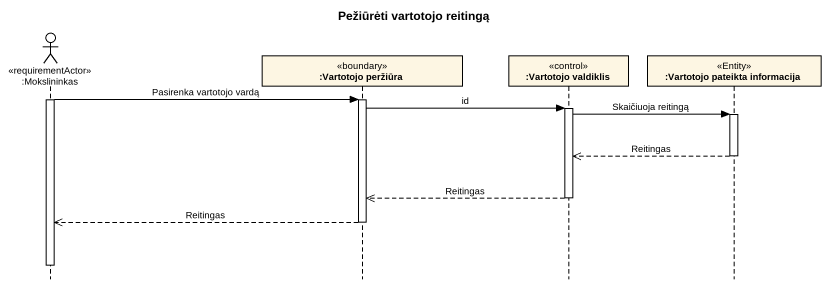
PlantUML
@startuml
title Pežiūrėti vartotojo reitingą
hide footbox
actor ":Mokslininkas" as Mokslininkas <<requirementActor>>
participant ":Vartotojo peržiūra" as Vartotojo_peržiūra <<boundary>>
participant ":Vartotojo valdiklis" as Vartotojo_valdiklis <<control>>
participant ":Vartotojo pateikta informacija" as Vartotojo_pateikta <<Entity>>

activate Mokslininkas
Mokslininkas -> Vartotojo_peržiūra : Pasirenka vartotojo vardą
activate Vartotojo_peržiūra
Vartotojo_peržiūra -> Vartotojo_valdiklis : id
activate Vartotojo_valdiklis
Vartotojo_valdiklis -> Vartotojo_pateikta : Skaičiuoja reitingą
activate Vartotojo_pateikta
Vartotojo_pateikta -->> Vartotojo_valdiklis : Reitingas
deactivate Vartotojo_pateikta
Vartotojo_valdiklis -->> Vartotojo_peržiūra : Reitingas
deactivate Vartotojo_valdiklis
Vartotojo_peržiūra -->> Mokslininkas : Reitingas
deactivate Vartotojo_peržiūra
deactivate Mokslininkas
@enduml
